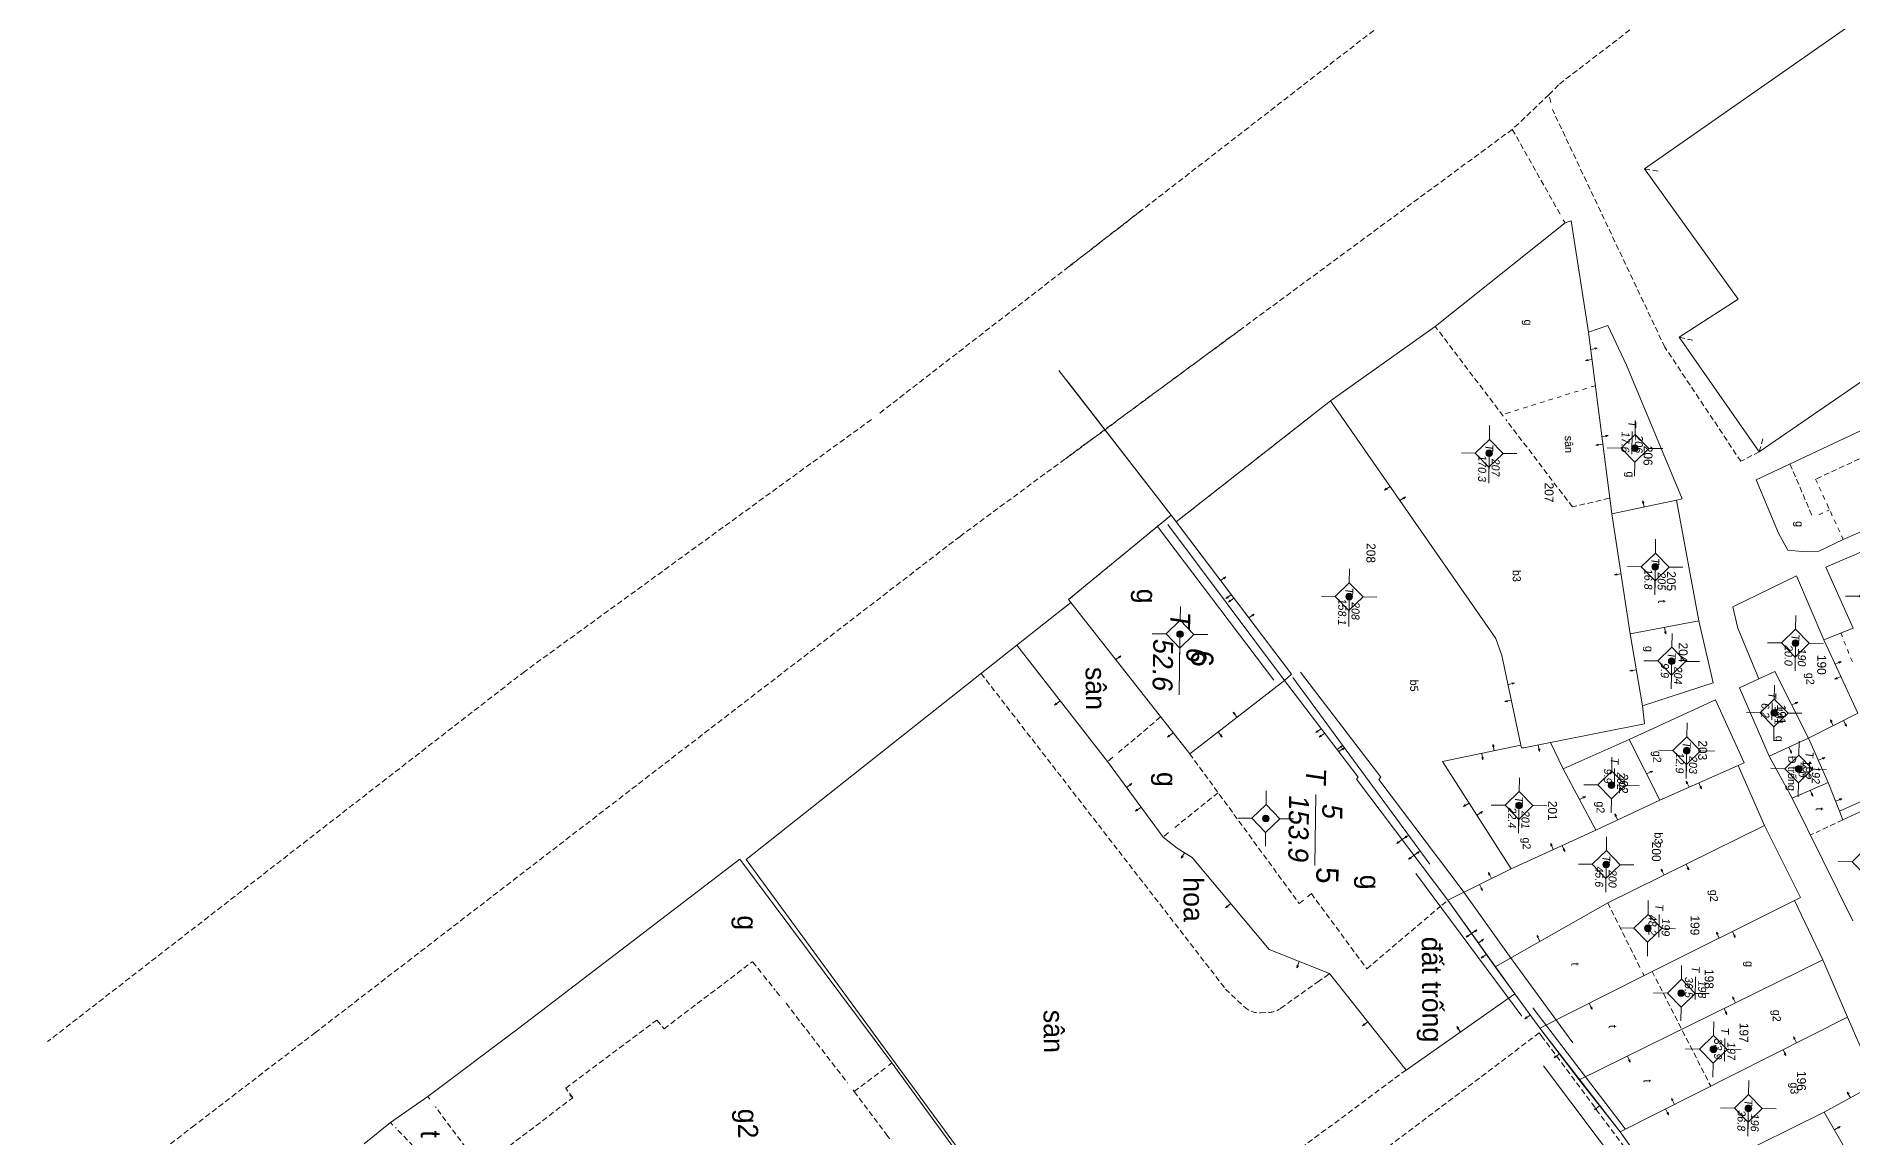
# Model space of a CAD drawing. Extents: x 601689 to 602595, y 1189742 to 1190763.
# Drawn here: x 601821 to 601902.7, y 1190625.3 to 1190674.8 of the extents above; entities that cross this region are included whole.
import ezdxf
from ezdxf.enums import TextEntityAlignment as Align

# ---------------------------------------------------------------- set-up
doc = ezdxf.new("R2010")
doc.units = 0
doc.header["$MEASUREMENT"] = 0
doc.linetypes.add('HIDDEN', pattern=[0.375, 0.25, -0.125])
for name, color, linetype in [('10', 250, 'Continuous'), ('11', 7, 'Continuous'), ('13', 7, 'Continuous'), ('14', 7, 'Continuous'), ('15', 7, 'Continuous'), ('16', 7, 'Continuous'), ('22', 7, 'Continuous'), ('53', 7, 'Continuous'), ('57', 7, 'Continuous')]:
    doc.layers.add(name, color=color, linetype=linetype)
doc.layers.get('0').off()
doc.styles.add('TXT', font='vnshx.shx')

# ---------------------------------------------------------------- blocks, each defined once
blk = doc.blocks.new('Q')
at = {"color": 7, "linetype": 'Continuous', "lineweight": 0, "style": 'TXT'}
for s, height, p in [('%%167o v%%207 th%%184ng 10 n%%168m 2001 %%174%%213n th%%184ng 5 n%%168m 2002', 0.5, (0, 5.4)), ('Ki%%211m tra th%%184ng      n%%168m', 0.5, (21, 5.4)), ('C%%172 quan %%174o v%%207: X%%221 nghi%%214p PTCN Tr%%190c %%174%%222a - B%%182n %%174%%229 ', 0.5, (0, 4.4)), ('C%%172 quan ki%%211m tra: C%%171ng ty XNK v%%181 t%%173 v%%202n d%%222ch v%%244 %%167o %%174%%185c B%%182n %%174%%229', 0.499998, (21, 4.4))]:
    blk.add_text(s, height=height, dxfattribs=at).set_placement(p)
blk = doc.blocks.new('NH3R')
at = {"layer": '16', "color": 7, "linetype": 'Continuous', "lineweight": 0}
for p, q in [((0, 0), (0.297, -0.005)), ((0.297, -0.005), (0.186, 0.031)), ((0.297, -0.005), (0.189, -0.033))]:
    blk.add_line(p, q, dxfattribs=at)
blk = doc.blocks.new('*M2895289528952895')
at = {"layer": '13', "color": 3, "linetype": 'Continuous', "lineweight": 0}
blk.add_line((602201.791, 1189559.858), (602202.556, 1189559.858), dxfattribs=at)
at = {"layer": '13', "color": 3, "linetype": 'Continuous', "lineweight": 0, "style": 'TXT', "oblique": 7.60551}
blk.add_text('T', height=0.36, dxfattribs=at).set_placement((602201.594, 1189559.858), align=Align.MIDDLE_RIGHT)
for s, p in [('4.0', (602201.791, 1189559.558)), ('192', (602201.941, 1189560.158))]:
    blk.add_text(s, height=0.36, dxfattribs=at).set_placement(p, align=Align.MIDDLE_LEFT)
blk = doc.blocks.new('*M2896289628962896')
at = {"layer": '13', "color": 3, "linetype": 'Continuous', "lineweight": 0}
blk.add_line((602196.133, 1189559.629), (602197.153, 1189559.629), dxfattribs=at)
at = {"layer": '13', "color": 3, "linetype": 'Continuous', "lineweight": 0, "style": 'TXT', "oblique": 7.60551}
blk.add_text('T', height=0.36, dxfattribs=at).set_placement((602195.936, 1189559.629), align=Align.MIDDLE_RIGHT)
for s, p in [('190', (602196.283, 1189559.929)), ('20.0', (602196.133, 1189559.329))]:
    blk.add_text(s, height=0.36, dxfattribs=at).set_placement(p, align=Align.MIDDLE_LEFT)
blk = doc.blocks.new('*M2897289728972897')
at = {"layer": '13', "color": 3, "linetype": 'Continuous', "lineweight": 0}
blk.add_line((602199.285, 1189558.716), (602200.05, 1189558.716), dxfattribs=at)
at = {"layer": '13', "color": 3, "linetype": 'Continuous', "lineweight": 0, "style": 'TXT', "oblique": 7.60551}
for s, p in [('191', (602199.435, 1189559.016)), ('6.2', (602199.285, 1189558.416))]:
    blk.add_text(s, height=0.36, dxfattribs=at).set_placement(p, align=Align.MIDDLE_LEFT)
blk.add_text('T', height=0.36, dxfattribs=at).set_placement((602199.088, 1189558.716), align=Align.MIDDLE_RIGHT)
blk = doc.blocks.new('*M2899289928992899')
at = {"layer": '13', "color": 3, "linetype": 'Continuous', "lineweight": 0}
blk.add_line((602217.091, 1189557.815), (602218.111, 1189557.815), dxfattribs=at)
at = {"layer": '13', "color": 3, "linetype": 'Continuous', "lineweight": 0, "style": 'TXT', "oblique": 7.60551}
for s, p in [('196', (602217.241, 1189558.115)), ('36.8', (602217.091, 1189557.515))]:
    blk.add_text(s, height=0.36, dxfattribs=at).set_placement(p, align=Align.MIDDLE_LEFT)
blk.add_text('T', height=0.36, dxfattribs=at).set_placement((602216.894, 1189557.815), align=Align.MIDDLE_RIGHT)
blk = doc.blocks.new('*M2900290029002900')
at = {"layer": '13', "color": 3, "linetype": 'Continuous', "lineweight": 0}
blk.add_line((602214.456, 1189556.203), (602215.476, 1189556.203), dxfattribs=at)
at = {"layer": '13', "color": 3, "linetype": 'Continuous', "lineweight": 0, "style": 'TXT', "oblique": 7.60551}
for s, p in [('197', (602214.606, 1189556.503)), ('33.9', (602214.456, 1189555.903))]:
    blk.add_text(s, height=0.36, dxfattribs=at).set_placement(p, align=Align.MIDDLE_LEFT)
blk.add_text('T', height=0.36, dxfattribs=at).set_placement((602214.259, 1189556.203), align=Align.MIDDLE_RIGHT)
blk = doc.blocks.new('*M2901290129012901')
at = {"layer": '13', "color": 3, "linetype": 'Continuous', "lineweight": 0}
blk.add_line((602201.04, 1189554.807), (602202.06, 1189554.807), dxfattribs=at)
at = {"layer": '13', "color": 3, "linetype": 'Continuous', "lineweight": 0, "style": 'TXT', "oblique": 7.60551}
blk.add_text('T', height=0.36, dxfattribs=at).set_placement((602200.843, 1189554.807), align=Align.MIDDLE_RIGHT)
for s, p in [('203', (602201.19, 1189555.107)), ('12.9', (602201.04, 1189554.507))]:
    blk.add_text(s, height=0.36, dxfattribs=at).set_placement(p, align=Align.MIDDLE_LEFT)
blk = doc.blocks.new('*M2902290229022902')
at = {"layer": '13', "color": 3, "linetype": 'Continuous', "lineweight": 0}
blk.add_line((602211.956, 1189554.721), (602212.976, 1189554.721), dxfattribs=at)
at = {"layer": '13', "color": 3, "linetype": 'Continuous', "lineweight": 0, "style": 'TXT', "oblique": 7.60551}
blk.add_text('T', height=0.36, dxfattribs=at).set_placement((602211.759, 1189554.721), align=Align.MIDDLE_RIGHT)
for s, p in [('198', (602212.106, 1189555.021)), ('36.5', (602211.956, 1189554.421))]:
    blk.add_text(s, height=0.36, dxfattribs=at).set_placement(p, align=Align.MIDDLE_LEFT)
blk = doc.blocks.new('*M2903290329032903')
at = {"layer": '13', "color": 3, "linetype": 'Continuous', "lineweight": 0}
blk.add_line((602197.027, 1189554.074), (602197.792, 1189554.074), dxfattribs=at)
at = {"layer": '13', "color": 3, "linetype": 'Continuous', "lineweight": 0, "style": 'TXT', "oblique": 7.60551}
blk.add_text('T', height=0.36, dxfattribs=at).set_placement((602196.83, 1189554.074), align=Align.MIDDLE_RIGHT)
for s, p in [('204', (602197.177, 1189554.374)), ('9.9', (602197.027, 1189553.774))]:
    blk.add_text(s, height=0.36, dxfattribs=at).set_placement(p, align=Align.MIDDLE_LEFT)
blk = doc.blocks.new('*M2904290429042904')
at = {"layer": '13', "color": 3, "linetype": 'Continuous', "lineweight": 0}
blk.add_line((602192.796, 1189553.271), (602193.816, 1189553.271), dxfattribs=at)
at = {"layer": '13', "color": 3, "linetype": 'Continuous', "lineweight": 0, "style": 'TXT', "oblique": 7.60551}
blk.add_text('T', height=0.36, dxfattribs=at).set_placement((602192.599, 1189553.271), align=Align.MIDDLE_RIGHT)
for s, p in [('205', (602192.946, 1189553.571)), ('16.8', (602192.796, 1189552.971))]:
    blk.add_text(s, height=0.36, dxfattribs=at).set_placement(p, align=Align.MIDDLE_LEFT)
blk = doc.blocks.new('*M2905290529052905')
at = {"layer": '13', "color": 3, "linetype": 'Continuous', "lineweight": 0}
blk.add_line((602209.056, 1189553.174), (602210.076, 1189553.174), dxfattribs=at)
at = {"layer": '13', "color": 3, "linetype": 'Continuous', "lineweight": 0, "style": 'TXT', "oblique": 7.60551}
blk.add_text('T', height=0.36, dxfattribs=at).set_placement((602208.859, 1189553.174), align=Align.MIDDLE_RIGHT)
for s, p in [('199', (602209.206, 1189553.474)), ('48.2', (602209.056, 1189552.874))]:
    blk.add_text(s, height=0.36, dxfattribs=at).set_placement(p, align=Align.MIDDLE_LEFT)
blk = doc.blocks.new('*M2906290629062906')
at = {"layer": '13', "color": 3, "linetype": 'Continuous', "lineweight": 0}
blk.add_line((602187.472, 1189552.28), (602188.492, 1189552.28), dxfattribs=at)
at = {"layer": '13', "color": 3, "linetype": 'Continuous', "lineweight": 0, "style": 'TXT', "oblique": 7.60551}
blk.add_text('T', height=0.36, dxfattribs=at).set_placement((602187.275, 1189552.28), align=Align.MIDDLE_RIGHT)
for s, p in [('206', (602187.622, 1189552.58)), ('17.6', (602187.472, 1189551.98))]:
    blk.add_text(s, height=0.36, dxfattribs=at).set_placement(p, align=Align.MIDDLE_LEFT)
blk = doc.blocks.new('*M2907290729072907')
at = {"layer": '13', "color": 3, "linetype": 'Continuous', "lineweight": 0}
blk.add_line((602202.639, 1189551.449), (602203.404, 1189551.449), dxfattribs=at)
at = {"layer": '13', "color": 3, "linetype": 'Continuous', "lineweight": 0, "style": 'TXT', "oblique": 7.60551}
blk.add_text('T', height=0.36, dxfattribs=at).set_placement((602202.442, 1189551.449), align=Align.MIDDLE_RIGHT)
for s, p in [('202', (602202.789, 1189551.749)), ('9.9', (602202.639, 1189551.149))]:
    blk.add_text(s, height=0.36, dxfattribs=at).set_placement(p, align=Align.MIDDLE_LEFT)
blk = doc.blocks.new('*M2908290829082908')
at = {"layer": '13', "color": 3, "linetype": 'Continuous', "lineweight": 0}
blk.add_line((602206.213, 1189551.257), (602207.233, 1189551.257), dxfattribs=at)
at = {"layer": '13', "color": 3, "linetype": 'Continuous', "lineweight": 0, "style": 'TXT', "oblique": 7.60551}
for s, p in [('200', (602206.363, 1189551.557)), ('45.6', (602206.213, 1189550.957))]:
    blk.add_text(s, height=0.36, dxfattribs=at).set_placement(p, align=Align.MIDDLE_LEFT)
blk.add_text('T', height=0.36, dxfattribs=at).set_placement((602206.016, 1189551.257), align=Align.MIDDLE_RIGHT)
blk = doc.blocks.new('*M2909290929092909')
at = {"layer": '13', "color": 3, "linetype": 'Continuous', "lineweight": 0}
blk.add_line((602203.616, 1189547.299), (602204.636, 1189547.299), dxfattribs=at)
at = {"layer": '13', "color": 3, "linetype": 'Continuous', "lineweight": 0, "style": 'TXT', "oblique": 7.60551}
blk.add_text('T', height=0.36, dxfattribs=at).set_placement((602203.419, 1189547.299), align=Align.MIDDLE_RIGHT)
for s, p in [('201', (602203.766, 1189547.599)), ('22.4', (602203.616, 1189546.999))]:
    blk.add_text(s, height=0.36, dxfattribs=at).set_placement(p, align=Align.MIDDLE_LEFT)
blk = doc.blocks.new('*M2910291029102910')
at = {"layer": '13', "color": 3, "linetype": 'Continuous', "lineweight": 0}
blk.add_line((602187.792, 1189545.726), (602189.067, 1189545.726), dxfattribs=at)
at = {"layer": '13', "color": 3, "linetype": 'Continuous', "lineweight": 0, "style": 'TXT', "oblique": 7.60551}
blk.add_text('T', height=0.36, dxfattribs=at).set_placement((602187.595, 1189545.726), align=Align.MIDDLE_RIGHT)
for s, p in [('207', (602187.942, 1189546.026)), ('170.3', (602187.792, 1189545.426))]:
    blk.add_text(s, height=0.36, dxfattribs=at).set_placement(p, align=Align.MIDDLE_LEFT)
blk = doc.blocks.new('*M2911291129112911')
at = {"layer": '13', "color": 3, "linetype": 'Continuous', "lineweight": 0}
blk.add_line((602194.333, 1189539.519), (602195.608, 1189539.519), dxfattribs=at)
at = {"layer": '13', "color": 3, "linetype": 'Continuous', "lineweight": 0, "style": 'TXT', "oblique": 7.60551}
blk.add_text('T', height=0.36, dxfattribs=at).set_placement((602194.136, 1189539.519), align=Align.MIDDLE_RIGHT)
for s, p in [('158.1', (602194.333, 1189539.219)), ('208', (602194.483, 1189539.819))]:
    blk.add_text(s, height=0.36, dxfattribs=at).set_placement(p, align=Align.MIDDLE_LEFT)
blk = doc.blocks.new('CENTRD')
at = {"layer": '11', "linetype": 'Continuous', "lineweight": 0}
h = blk.add_hatch(color=2, dxfattribs=at)
edge = h.paths.add_edge_path()
edge.add_arc((0, 0), 0.15, 0, 360)
at = {"layer": '11', "color": 2, "linetype": 'Continuous', "lineweight": 0}
for p, q in [((0, 1.25), (0, 0.625)), ((-0.625, 0), (-1.25, 0)), ((0, 0.625), (-0.625, 0)), ((-0.625, 0), (0, -0.625)), ((0.625, 0), (0, 0.625)), ((0, -0.625), (0.625, 0)), ((1.25, 0), (0.625, 0)), ((0, -0.625), (0, -1.25))]:
    blk.add_line(p, q, dxfattribs=at)
blk.add_circle((0, 0), 0.15, dxfattribs=at)
blk = doc.blocks.new('*M2914291429142914')
at = {"layer": '13', "color": 3, "linetype": 'Continuous', "lineweight": 0}
blk.add_line((602204.48, 1189535.916), (602207.668, 1189535.916), dxfattribs=at)
at = {"layer": '13', "color": 3, "linetype": 'Continuous', "lineweight": 0, "style": 'TXT', "oblique": 7.60551}
for s, p in [('5', (602204.856, 1189536.666)), ('153.9', (602204.48, 1189535.166))]:
    blk.add_text(s, height=0.9, dxfattribs=at).set_placement(p, align=Align.MIDDLE_LEFT)
blk.add_text('T', height=0.9, dxfattribs=at).set_placement((602203.991, 1189535.916), align=Align.MIDDLE_RIGHT)
blk = doc.blocks.new('*M2917291729172917')
at = {"layer": '13', "color": 3, "linetype": 'Continuous', "lineweight": 0}
blk.add_line((602196.244, 1189531.935), (602198.794, 1189531.935), dxfattribs=at)
at = {"layer": '13', "color": 3, "linetype": 'Continuous', "lineweight": 0, "style": 'TXT', "oblique": 7.60551}
for s, p in [('6', (602196.618, 1189532.685)), ('52.6', (602196.244, 1189531.185))]:
    blk.add_text(s, height=0.9, dxfattribs=at).set_placement(p, align=Align.MIDDLE_LEFT)
blk.add_text('T', height=0.9, dxfattribs=at).set_placement((602195.755, 1189531.935), align=Align.MIDDLE_RIGHT)

msp = doc.modelspace()

# ---------------------------------------------------------------- linework, layer by layer
at = {"layer": '10', "color": 7, "linetype": 'Continuous', "lineweight": 0}
for p, q in [((601891.867, 1190653.312), (601890.829, 1190661.497)), ((601894.776, 1190653.933), (601891.867, 1190653.312)), ((601892.704, 1190647.921), (601891.867, 1190653.312)), ((601895.781, 1190648.499), (601894.776, 1190653.933)), ((601867.531, 1190649.326), (601865.094, 1190647.41)), ((601895.781, 1190648.499), (601892.704, 1190647.921)), ((601893.259, 1190644.683), (601892.704, 1190647.921)), ((601902.727, 1190648.183), (601901.41, 1190647.651)), ((601889.69, 1190641.852), (601889.116, 1190643.03)), ((601892.657, 1190643.161), (601889.69, 1190641.852)), ((601892.657, 1190643.161), (601894.03, 1190640.443)), ((601900.729, 1190643.231), (601898.948, 1190642.415)), ((601900.729, 1190643.231), (601901.611, 1190641.239)), ((601889.69, 1190641.852), (601891.152, 1190639.091)), ((601894.03, 1190640.443), (601897.552, 1190642.004)), ((601898.745, 1190639.298), (601897.552, 1190642.004)), ((601898.948, 1190642.415), (601899.992, 1190640.531)), ((601899.992, 1190640.531), (601901.611, 1190641.239)), ((601901.611, 1190641.239), (601902.114, 1190639.941)), ((601891.152, 1190639.091), (601894.03, 1190640.443)), ((601899.992, 1190640.531), (601902.716, 1190635.013)), ((601887.338, 1190637.354), (601891.152, 1190639.091)), ((601884.489, 1190635.933), (601887.338, 1190637.354)), ((601886.617, 1190632.943), (601884.489, 1190635.933)), ((601901.362, 1190633.251), (601900.089, 1190635.919)), ((601888.629, 1190630.176), (601886.617, 1190632.943)), ((601890.408, 1190627.861), (601901.362, 1190633.251)), ((601902.477, 1190630.676), (601901.362, 1190633.251)), ((601892.246, 1190625.516), (601902.477, 1190630.676)), ((601903.786, 1190627.698), (601902.477, 1190630.676)), ((601890.408, 1190627.861), (601888.629, 1190630.176)), ((601892.246, 1190625.516), (601890.408, 1190627.861)), ((601903.786, 1190627.698), (601901.428, 1190626.4)), ((601901.428, 1190626.4), (601894.159, 1190622.82)), ((601894.159, 1190622.82), (601892.246, 1190625.516))]:
    msp.add_line(p, q, dxfattribs=at)
for points in [[(601911.097, 1190659.019), (601911.604, 1190658.122), (601920.78, 1190664.377), (601920.241, 1190665.175), (601920.282, 1190665.274), (601915.861, 1190671.775), (601913.321, 1190676.849), (601912.792, 1190677.707), (601910.576, 1190680.888), (601893.34, 1190668.834), (601897.55, 1190662.975), (601894.906, 1190661.261), (601898.506, 1190656.111), (601907.329, 1190662.171), (601908.379, 1190662.957), (601911.097, 1190659.019)], [(601879.216, 1190658.397), (601883.922, 1190661.742), (601889.767, 1190666.412), (601890.038, 1190666.498), (601890.829, 1190661.497)], [(601894.776, 1190653.933), (601895.036, 1190653.989), (601892.539, 1190660.003), (601891.693, 1190661.786), (601890.829, 1190661.497)], [(601898.369, 1190654.853), (601899.365, 1190652.449), (601899.795, 1190651.684), (601900.444, 1190651.625), (601901.184, 1190651.635), (601902.282, 1190652.17), (601905.128, 1190653.401), (601909.749, 1190655.618), (601909.118, 1190656.976), (601909.984, 1190657.405), (601908.776, 1190659.742), (601898.369, 1190654.853)], [(601884.489, 1190635.933), (601880.382, 1190641.39), (601880.454, 1190641.479), (601877.143, 1190645.814), (601877.457, 1190646.1), (601872.272, 1190652.962), (601879.216, 1190658.397)], [(601879.216, 1190658.397), (601886.66, 1190647.713), (601886.92, 1190646.951), (601887.784, 1190642.909)], [(601877.143, 1190645.814), (601877.457, 1190646.1), (601872.045, 1190653.264), (601867.423, 1190649.458), (601867.531, 1190649.326)], [(601904.151, 1190652.054), (601901.505, 1190650.92), (601902.727, 1190648.183)], [(601898.486, 1190645.892), (601897.537, 1190648.175), (601897.31, 1190649.138), (601900.189, 1190650.528), (601901.41, 1190647.651)], [(601877.143, 1190645.814), (601872.878, 1190642.523), (601867.531, 1190649.326)], [(601893.259, 1190644.683), (601896.433, 1190645.719), (601895.781, 1190648.499)], [(601902.114, 1190639.941), (601906.049, 1190641.707), (601914.628, 1190645.33), (601912.899, 1190649.004)], [(601901.41, 1190647.651), (601902.935, 1190644.351), (601900.729, 1190643.231)], [(601874.873, 1190622.474), (601874.775, 1190622.595), (601868.115, 1190617.547), (601866.773, 1190618.855), (601852.922, 1190637.776), (601865.094, 1190647.41)], [(601865.094, 1190647.41), (601869.183, 1190642.174), (601871.677, 1190638.779), (601872.319, 1190638.28), (601872.994, 1190637.861), (601876.458, 1190633.713), (601879.173, 1190632.636), (601882.614, 1190628.298), (601887.511, 1190631.721)], [(601900.729, 1190643.231), (601899.201, 1190646.222), (601898.486, 1190645.892)], [(601887.511, 1190631.721), (601884.489, 1190635.933), (601880.382, 1190641.39), (601880.454, 1190641.479), (601877.143, 1190645.814)], [(601898.486, 1190645.892), (601897.62, 1190645.493), (601898.948, 1190642.415)], [(601893.259, 1190644.683), (601893.348, 1190643.872), (601889.116, 1190643.03)], [(601897.552, 1190642.004), (601897.824, 1190642.121), (601896.533, 1190644.948), (601892.657, 1190643.161)], [(601887.784, 1190642.909), (601884.254, 1190642.177), (601887.338, 1190637.354)], [(601889.116, 1190643.03), (601887.912, 1190642.787), (601887.812, 1190642.788), (601887.784, 1190642.909)], [(601902.114, 1190639.941), (601902.269, 1190639.549), (601904.795, 1190640.724), (601906.652, 1190636.849)], [(601886.617, 1190632.943), (601891.687, 1190635.824), (601898.745, 1190639.298)], [(601900.089, 1190635.919), (601900.361, 1190636.055), (601898.745, 1190639.298)], [(601835.725, 1190624.982), (601836.918, 1190625.935), (601838.595, 1190627.102), (601842.688, 1190630.186), (601852.642, 1190637.78), (601859.477, 1190628.616), (601863.422, 1190623.201), (601866.621, 1190618.667), (601867.9, 1190617.11)], [(601888.629, 1190630.176), (601893.322, 1190632.552), (601900.089, 1190635.919)], [(601922.582, 1190550.746), (601938.308, 1190563.531), (601938.57, 1190563.698), (601924.142, 1190582.816), (601918.142, 1190590.849), (601916.876, 1190592.597), (601910.187, 1190601.499), (601905.658, 1190607.451), (601905.75, 1190607.58), (601902.469, 1190611.895), (601900.532, 1190614.291), (601896.351, 1190620.03), (601896.19, 1190619.952), (601892.246, 1190625.516), (601888.629, 1190630.176), (601887.511, 1190631.721)], [(601903.35, 1190622.863), (601902.347, 1190624.817), (601901.428, 1190626.4)]]:
    msp.add_lwpolyline(points, dxfattribs=at)
at = {"layer": '14', "color": 6, "linetype": 'HIDDEN', "lineweight": 0}
for p, q in [((601893.34, 1190668.834), (601894.009, 1190668.724)), ((601884.011, 1190661.631), (601883.922, 1190661.742)), ((601886.987, 1190657.72), (601884.011, 1190661.631)), ((601894.906, 1190661.261), (601895.535, 1190661.123)), ((601891.126, 1190659.083), (601890.936, 1190659.026)), ((601888.454, 1190658.249), (601888.263, 1190658.192)), ((601888.836, 1190658.375), (601888.645, 1190658.307)), ((601889.218, 1190658.489), (601889.027, 1190658.432)), ((601889.599, 1190658.604), (601889.408, 1190658.547)), ((601889.981, 1190658.728), (601889.79, 1190658.671)), ((601890.363, 1190658.844), (601890.172, 1190658.787)), ((601890.745, 1190658.968), (601890.554, 1190658.901)), ((601908.456, 1190658.305), (601901.038, 1190654.877)), ((601887.31, 1190657.895), (601886.938, 1190657.78)), ((601890.101, 1190653.627), (601887.105, 1190657.558)), ((601887.691, 1190658.011), (601887.501, 1190657.953)), ((601888.073, 1190658.135), (601887.882, 1190658.078)), ((601898.506, 1190656.111), (601898.664, 1190656.7)), ((601899.888, 1190655.563), (601900.915, 1190653.159)), ((601901.038, 1190654.877), (601901.127, 1190654.696)), ((601901.204, 1190654.515), (601901.292, 1190654.334)), ((601901.369, 1190654.153), (601901.456, 1190653.971)), ((601891.757, 1190654.024), (601890.101, 1190653.627)), ((601901.187, 1190653.275), (601901.368, 1190653.362)), ((601901.544, 1190653.79), (601901.67, 1190653.498)), ((601901.55, 1190653.44), (601901.67, 1190653.498)), ((601901.709, 1190653.428), (601901.787, 1190653.236)), ((601901.874, 1190653.055), (601901.961, 1190652.874)), ((601902.039, 1190652.694), (601902.126, 1190652.512)), ((601902.204, 1190652.331), (601902.282, 1190652.17)), ((601902.174, 1190647.961), (601902.251, 1190647.78)), ((601902.319, 1190647.589), (601902.396, 1190647.408)), ((601902.474, 1190647.217), (601902.542, 1190647.036)), ((601902.619, 1190646.845), (601902.696, 1190646.663)), ((601863.488, 1190646.142), (601874.463, 1190631.98)), ((601871.561, 1190644.18), (601869.668, 1190642.577)), ((601869.415, 1190642.37), (601869.183, 1190642.174)), ((601874.154, 1190640.775), (601872.152, 1190639.162)), ((601902.269, 1190639.549), (601901.061, 1190638.985)), ((601871.919, 1190638.976), (601871.677, 1190638.779)), ((601900.94, 1190638.937), (601900.819, 1190638.879)), ((601878.18, 1190636.089), (601878.352, 1190636.237)), ((601878.352, 1190636.237), (601880.845, 1190632.853)), ((601880.845, 1190632.853), (601884.205, 1190635.697)), ((601884.225, 1190635.707), (601884.489, 1190635.933)), ((601891.687, 1190635.824), (601893.186, 1190632.823)), ((601853.7, 1190632.555), (601854.232, 1190631.888)), ((601878.951, 1190632.479), (601879.173, 1190632.636)), ((601893.254, 1190632.692), (601893.322, 1190632.552)), ((601893.685, 1190632.737), (601896.324, 1190627.57)), ((601854.271, 1190631.837), (601854.507, 1190631.544)), ((601854.713, 1190631.302), (601857.484, 1190627.713)), ((601888.606, 1190629.966), (601881.766, 1190624.81)), ((601888.606, 1190629.966), (601888.724, 1190629.805)), ((601911.085, 1190599.897), (601888.724, 1190629.805)), ((601857.779, 1190627.329), (601859.214, 1190628.419)), ((601859.325, 1190628.507), (601859.477, 1190628.616)), ((601882.614, 1190628.298), (601874.996, 1190622.642)), ((601844.801, 1190627.477), (601844.84, 1190627.417)), ((601845.124, 1190627.052), (601844.986, 1190627.164)), ((601857.73, 1190627.399), (601857.779, 1190627.329)), ((601857.779, 1190627.329), (601859.282, 1190625.329)), ((601838.683, 1190626.981), (601838.595, 1190627.102)), ((601840.971, 1190623.899), (601838.939, 1190626.647)), ((601837.027, 1190625.824), (601836.918, 1190625.935)), ((601839.759, 1190622.976), (601837.136, 1190625.712)), ((601859.282, 1190625.329), (601859.38, 1190625.197))]:
    msp.add_line(p, q, dxfattribs=at)
for points in [[(601872.878, 1190642.523), (601877.806, 1190635.785), (601878.028, 1190635.972)], [(601849.138, 1190630.257), (601849.227, 1190630.156), (601853.209, 1190633.172), (601853.632, 1190632.646)], [(601840.769, 1190623.752), (601845.124, 1190627.052), (601844.801, 1190627.487), (601848.903, 1190630.541), (601849.109, 1190630.288)]]:
    msp.add_lwpolyline(points, dxfattribs=at)
msp.add_lwpolyline([(601874.483, 1190631.94), (601875.332, 1190631.138), (601875.332, 1190631.142, 0.201611), (601876.058, 1190630.871), (601876.058, 1190630.869), (601876.428, 1190630.883), (601876.433, 1190630.887, 0.145132), (601876.971, 1190631.071), (601876.971, 1190631.075), (601878.628, 1190632.253), (601878.951, 1190632.479)], format="xyb", dxfattribs=at)
at = {"layer": '22', "color": 7, "linetype": 'HIDDEN', "lineweight": 0}
for p, q in [((601889.512, 1190672.656), (601907.017, 1190686.067)), ((601889.045, 1190672.172), (601887.393, 1190670.615)), ((601889.045, 1190672.172), (601889.512, 1190672.656)), ((601889.13, 1190671.821), (601889.045, 1190672.172)), ((601894.26, 1190660.81), (601889.197, 1190671.51)), ((601887.393, 1190670.615), (601869.583, 1190657.498)), ((601887.393, 1190670.615), (601889.59, 1190666.725)), ((601858.937, 1190657.855), (601870.733, 1190666.994)), ((601889.689, 1190666.553), (601889.767, 1190666.412)), ((601875.109, 1190661.563), (601862.542, 1190652.305)), ((601897.68, 1190655.683), (601894.26, 1190660.81)), ((601869.512, 1190657.429), (601867.291, 1190655.796)), ((601872.272, 1190652.962), (601878.265, 1190657.659)), ((601898.506, 1190656.111), (601897.68, 1190655.683)), ((601821.528, 1190629.606), (601821.488, 1190629.577))]:
    msp.add_line(p, q, dxfattribs=at)
for points in [[(601867.416, 1190664.418), (601869.702, 1190666.188), (601887.492, 1190679.974)], [(601858.554, 1190657.56), (601842.958, 1190646.233), (601821.488, 1190629.577)], [(601872.272, 1190652.962), (601872.045, 1190653.264), (601867.423, 1190649.458), (601867.531, 1190649.326), (601867.193, 1190649.061)], [(601862.542, 1190652.305), (601833.544, 1190629.992), (601828.107, 1190625.815), (601825.125, 1190623.526)]]:
    msp.add_lwpolyline(points, dxfattribs=at)
at = {"layer": '57', "color": 172, "linetype": 'Continuous', "lineweight": 0}
for p, q in [((601872.045, 1190653.264), (601866.994, 1190659.764)), ((601872.045, 1190653.264), (601867.342, 1190659.316)), ((601871.9, 1190652.836), (601877.143, 1190645.814)), ((601883.68, 1190637.565), (601877.515, 1190645.959)), ((601887.817, 1190630.727), (601883.055, 1190637.143)), ((601892.478, 1190625.653), (601888.312, 1190631.091)), ((601905.209, 1190606.727), (601888.796, 1190628.483))]:
    msp.add_line(p, q, dxfattribs=at)
for points in [[(601876.663, 1190645.83), (601871.428, 1190652.753)], [(601890.111, 1190629.515), (601887.264, 1190633.415), (601885.134, 1190636.404), (601881.392, 1190641.375), (601881.474, 1190641.465), (601877.859, 1190646.194)]]:
    msp.add_lwpolyline(points, dxfattribs=at)

# ---------------------------------------------------------------- block references
at = {"color": 7, "linetype": 'Continuous', "lineweight": 0, "xscale": 2.5, "yscale": 2.5, "rotation": 269.1680420500809}
msp.add_blockref('Q', (601810.171, 1190627.77), dxfattribs=at)
at = {"layer": '11', "color": 2, "linetype": 'Continuous', "lineweight": 0, "rotation": 269.1680420500809}
for p in [(601892.911, 1190656.27), (601886.353, 1190656.045), (601893.824, 1190650.932), (601880.051, 1190649.595), (601903.631, 1190649.599), (601872.442, 1190647.907), (601900.133, 1190647.503), (601894.566, 1190646.69), (601899.175, 1190644.364), (601895.24, 1190642.666), (601900.28, 1190641.842), (601891.86, 1190641.116), (601887.696, 1190640.2), (601876.303, 1190639.613), (601891.616, 1190637.545), (601903.307, 1190637.661), (601893.491, 1190634.675), (601894.996, 1190631.753), (601896.442, 1190629.231), (601898.015, 1190626.573)]:
    msp.add_blockref('CENTRD', p, dxfattribs=at)
at = {"layer": '13', "color": 3, "linetype": 'Continuous', "lineweight": 0, "rotation": 269.1680420500809}
for name, p in [('*M2906290629062906', (-578790.385, 1810053.189)), ('*M2910291029102910', (-578790.27, 1810052.359)), ('*M2904290429042904', (-578790.27, 1810052.359)), ('*M2911291129112911', (-578790.27, 1810052.359)), ('*M2917291729172917', (-578790.27, 1810052.359)), ('*M2896289628962896', (-578790.27, 1810052.359)), ('*M2903290329032903', (-578790.27, 1810052.359)), ('*M2897289728972897', (-578790.358, 1810052.886)), ('*M2901290129012901', (-578790.27, 1810052.359)), ('*M2907290729072907', (-578790.13, 1810053.185)), ('*M2895289528952895', (-578789.786, 1810052.734)), ('*M2914291429142914', (-578788.016, 1810053.623)), ('*M2909290929092909', (-578790.27, 1810052.359)), ('*M2908290829082908', (-578790.27, 1810052.359)), ('*M2905290529052905', (-578789.751, 1810053.051)), ('*M2902290229022902', (-578789.621, 1810053.178)), ('*M2900290029002900', (-578789.751, 1810052.925)), ('*M2899289928992899', (-578790.27, 1810052.359))]:
    msp.add_blockref(name, p, dxfattribs=at)
at = {"layer": '16', "color": 7, "linetype": 'Continuous', "lineweight": 0}
for p, xscale, yscale, rotation in [((601890.928, 1190660.716), 0.9999977706317494, 0.9999977706317494, 12.07586790696303), ((601890.982, 1190660.255), 0.9999976856298172, 0.9999976856298172, 187.0688843284615), ((601891.414, 1190656.779), 0.9999977706317494, 0.9999977706317494, 12.07586790696303), ((601881.894, 1190654.549), 1.000002376424623, 1.000002376424623, 214.8326967673219), ((601882.334, 1190653.914), 1.000002376424623, 1.000002376424623, 34.83269676732194), ((601893.321, 1190653.622), 1.00000228841984, 1.00000228841984, 102.0339328094638), ((601874.265, 1190650.314), 1.00000111356553, 1.00000111356553, 37.0847250317363), ((601874.864, 1190649.526), 1.00000111356553, 1.00000111356553, 217.0847250317363), ((601869.546, 1190646.749), 0.999997750584738, 0.999997750584738, 38.06752528267018), ((601892.981, 1190646.308), 1.000001580781729, 1.000001580781729, 189.7313332846116), ((601887.202, 1190645.646), 0.9999977706317494, 0.9999977706317494, 12.07586790696303), ((601875.011, 1190644.163), 0.9999987390677948, 0.9999987390677948, 127.6531779914345), ((601887.352, 1190644.934), 0.9999977706317498, 0.9999977706317498, 192.075867906963), ((601899.97, 1190644.721), 0.9999987392954776, 0.9999987392954776, 27.07412087033198), ((601899.843, 1190642.822), 0.999998154387194, 0.999998154387194, 294.5979381058401), ((601870.037, 1190641.011), 0.999997750584738, 0.999997750584738, 38.06752528267018), ((601893.437, 1190641.62), 0.9999983619912932, 0.9999983619912932, 26.78769314632396), ((601895.349, 1190641.025), 1.000002110783942, 1.000002110783942, 116.2028552090807), ((601895.792, 1190641.218), 1.000001908742585, 1.000001908742585, 293.9175975673382), ((601885.448, 1190640.31), 1.000001424818953, 1.000001424818953, 212.597190988632), ((601900.797, 1190640.889), 0.999998478164134, 0.999998478164134, 293.6075364787646), ((601885.8, 1190639.765), 1.000001424818952, 1.000001424818952, 32.59719098863211), ((601882.436, 1190638.661), 1.000002350653109, 1.000002350653109, 36.95829330450997), ((601889.24, 1190638.218), 1.000001601294872, 1.000001601294872, 114.4906515732725), ((601889.632, 1190638.402), 1.000001601294872, 1.000001601294872, 294.4906515732725), ((601894.224, 1190637.069), 1.000002110783942, 1.000002110783942, 116.2028552090807), ((601895.211, 1190637.566), 1.000002110783942, 1.000002110783942, 296.2028552090807), ((601874.725, 1190635.786), 0.9999988534408076, 0.9999988534408076, 219.8597134417958), ((601885.558, 1190634.438), 0.9999987352297008, 0.9999987352297008, 215.4546404086905), ((601888.633, 1190634.086), 1.000002110783942, 1.000002110783942, 116.2028552090807), ((601877.81, 1190633.174), 0.9999976506966234, 0.9999976506966234, 248.3624282301744), ((601897.436, 1190631.315), 1.000002110783942, 1.000002110783942, 116.2028552090807), ((601885.067, 1190630.005), 1.000001340305221, 1.000001340305221, 124.955983713778), ((601892.573, 1190628.922), 1.000002110783942, 1.000002110783942, 296.2028552090807)]:
    msp.add_blockref('NH3R', p, dxfattribs=dict(at, xscale=xscale, yscale=yscale, rotation=rotation))
for p, rotation in [((601891.45, 1190656.449), 188.8104637608535), ((601892.29, 1190650.617), 188.8104637608535), ((601874.746, 1190649.678), 217.0681810343391), ((601875.542, 1190648.636), 37.0681810343391), ((601894.247, 1190648.209), 280.6288792236749), ((601902.178, 1190646.001), 204.7888817912932), ((601901.915, 1190646.555), 24.78888179129321), ((601867.04, 1190644.893), 217.0681810343391), ((601875.011, 1190644.163), 127.6571784691531), ((601874.162, 1190643.515), 307.6571784691531), ((601878.794, 1190643.651), 217.3650395198031), ((601901.836, 1190643.786), 116.9187292024736), ((601902.3, 1190644.029), 296.9187292024736), ((601872.12, 1190643.453), 217.0681810343391), ((601878.951, 1190643.449), 216.9594163112344), ((601879.511, 1190642.722), 36.9594163112344), ((601879.59, 1190642.621), 35.45656238907952), ((601886.58, 1190642.655), 101.7068626688711), ((601888.564, 1190642.917), 281.2960988790258), ((601886.019, 1190642.542), 281.7068626688712), ((601901.176, 1190642.234), 23.90004382757268), ((601890.421, 1190640.472), 27.90998805733125), ((601901.94, 1190640.394), 21.2460591671602), ((601870.675, 1190640.113), 217.0681810343391), ((601892.128, 1190639.548), 115.129090236405), ((601882.436, 1190638.661), 216.9594163112344), ((601872.657, 1190638.076), 238.1270941113394), ((601882.966, 1190637.954), 217.3650395198031), ((601882.966, 1190637.954), 36.9594163112344), ((601886.452, 1190636.916), 116.5010513447259), ((601885.918, 1190636.643), 296.5010513447258), ((601885.558, 1190634.438), 35.45656238907952), ((601885.558, 1190634.438), 35.45656238907952), ((601896.705, 1190634.235), 116.4533201325956), ((601897.3, 1190634.528), 296.4533201325956), ((601885.862, 1190634.004), 36.9594163112344), ((601886.225, 1190633.499), 217.3650395198031), ((601890.855, 1190631.296), 296.4533201325956), ((601880.893, 1190630.472), 218.4241280850418), ((601888.198, 1190630.772), 216.0176625382276), ((601896.922, 1190631.063), 296.7578575230238), ((601900.181, 1190629.517), 116.7578575230237), ((601889.514, 1190629.024), 217.530506945374), ((601899.577, 1190629.216), 296.7578575230238), ((601902.607, 1190627.044), 118.8232742519599), ((601891.322, 1190626.689), 218.0804418668211), ((601894.29, 1190626.548), 296.7578575230238), ((601894.693, 1190626.753), 116.7578575230237), ((601901.888, 1190625.614), 30.1209085104239)]:
    msp.add_blockref('NH3R', p, dxfattribs=dict(at, rotation=rotation))

# ---------------------------------------------------------------- texts
at = {"layer": '15', "color": 7, "linetype": 'Continuous', "lineweight": 0, "style": 'TXT'}
for s, height, rotation, p in [('g', 0.36, 270.56439, (601888.106, 1190662.059)), ('s%%169n', 0.36, 270.56438, (601889.935, 1190656.833)), ('g', 0.36, 270.56439, (601892.704, 1190655.226)), ('g', 0.36, 270.56439, (601900.313, 1190652.991)), ('b3', 0.36, 270.56439, (601887.592, 1190650.796)), ('g', 0.9, 270.56439, (601870.94, 1190649.951)), ('t', 0.36, 270.56439, (601894.134, 1190649.445)), ('g', 0.36, 270.56439, (601893.556, 1190647.374)), ('s%%169n', 0.9, 270.56439, (601868.641, 1190646.433)), ('g2', 0.36, 270.56439, (601900.799, 1190646.164)), ('b5', 0.36, 270.56439, (601882.974, 1190645.858)), ('g', 0.36, 270.56439, (601899.421, 1190643.333)), ('g2', 0.36, 270.56439, (601893.911, 1190642.658)), ('%%167.tr%%232ng', 0.36, 269.21439, (601899.991, 1190642.433)), ('g', 0.9, 270.56439, (601871.847, 1190641.708)), ('g2', 0.36, 270.56439, (601891.36, 1190640.383)), ('t', 0.36, 270.56439, (601901.226, 1190640.108)), ('g2', 0.36, 270.56439, (601888.037, 1190638.759)), ('b3', 0.36, 270.56439, (601893.971, 1190638.988)), ('g', 0.9, 270.56439, (601880.984, 1190637.083)), ('hoa', 0.9, 270.56439, (601873.041, 1190636.972)), ('g2', 0.36, 270.56439, (601896.466, 1190636.403)), ('g', 0.9, 270.56439, (601852.967, 1190635.257)), ('%%174%%202t tr%%232ng', 0.9, 270.56439, (601883.766, 1190634.294)), ('t', 0.36, 270.56439, (601890.23, 1190633.128)), ('g', 0.36, 270.56439, (601898.061, 1190633.201)), ('s%%169n ', 0.9, 270.56439, (601866.75, 1190631.008)), ('g2', 0.36, 270.56439, (601899.292, 1190631.004)), ('t', 0.36, 270.56439, (601891.912, 1190630.325)), ('t', 0.36, 270.56439, (601893.478, 1190627.874)), ('g3', 0.36, 270.56439, (601900.086, 1190627.743)), ('g2', 0.9, 270.56439, (601852.998, 1190626.556)), ('t', 0.9, 269.21439, (601838.734, 1190625.58))]:
    msp.add_text(s, height=height, rotation=rotation, dxfattribs=at).set_placement(p, align=Align.MIDDLE_LEFT)
at = {"layer": '53', "color": 200, "linetype": 'Continuous', "lineweight": 0, "style": 'TXT'}
for s, height, p in [('206', 0.4, (601893.509, 1190656.38)), ('207', 0.4, (601889.056, 1190654.722)), ('208', 0.4, (601881.039, 1190652.001)), ('205', 0.4, (601894.552, 1190650.735)), ('6', 1, (601873.452, 1190647.175)), ('204', 0.4, (601895.088, 1190647.528)), ('190', 0.4, (601901.321, 1190646.973)), ('191', 0.4, (601899.51, 1190644.738)), ('203', 0.4, (601895.967, 1190643.126)), ('192', 0.4, (601900.666, 1190642.242)), ('202', 0.4, (601892.407, 1190641.615)), ('201', 0.4, (601889.21, 1190640.409)), ('200', 0.4, (601893.885, 1190638.565)), ('5', 1, (601879.079, 1190637.427)), ('199', 0.4, (601895.62, 1190635.25)), ('198', 0.4, (601896.257, 1190632.842)), ('197', 0.4, (601897.823, 1190630.42)), ('196', 0.4, (601900.414, 1190628.254))]:
    msp.add_text(s, height=height, rotation=269.21439, dxfattribs=at).set_placement(p, align=Align.MIDDLE_LEFT)

doc.saveas('drawing.dxf')
